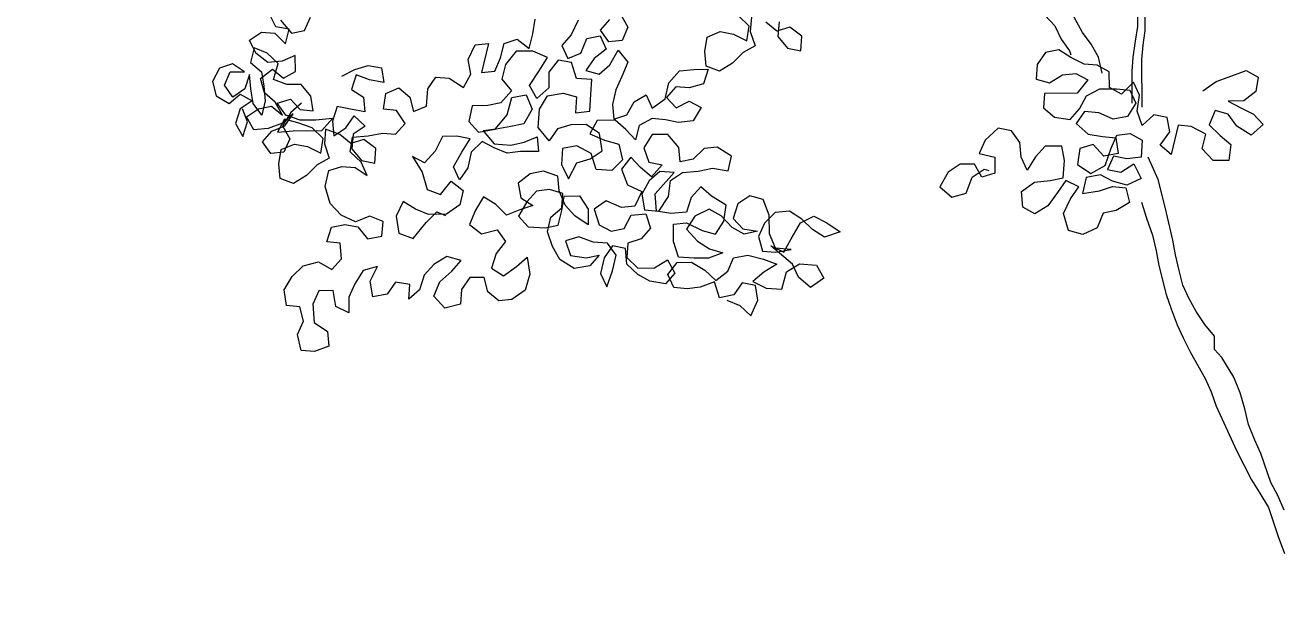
# Model space of a CAD drawing. Header units: millimetres. Extents: x 318905 to 439572, y -5133 to 105868.
# Drawn here: x 424774 to 427316, y 2267 to 3425 of the extents above; entities that cross this region are included whole.
import ezdxf

# ---------------------------------------------------------------- set-up
doc = ezdxf.new("R2010")
doc.units = ezdxf.units.MM
doc.header["$MEASUREMENT"] = 0
doc.layers.add('0_Stylo_No__98', color=154, linetype='Continuous', lineweight=0)
doc.layers.add('INTI_Agencement_Stylo_No__101', color=252, linetype='Continuous', lineweight=0)
doc.styles.add('STYLE_GENERE_3', font='')
doc.styles.get('STYLE_GENERE_3').set_extended_font_data('Arial')
doc.dimstyles.new('STYLE_GENERE__1', dxfattribs={"dimtxt": 200, "dimasz": 142.5, "dimexe": 0.18, "dimexo": 500, "dimgap": 0.09, "dimtad": 0, "dimtih": 1, "dimtoh": 1, "dimlfac": 0.001, "dimzin": 0, "dimdsep": 46, "dimtxsty": 'STYLE_GENERE_3', "dimblk": 'ARROWHEAD_6', "dimblk1": 'ARROWHEAD_6', "dimblk2": 'ARROWHEAD_6', "dimcen": 0.09, "dimclrd": 154, "dimclre": 154, "dimclrt": 154, "dimazin": 0, "dimtfac": 1, "dimtdec": 4, "dimtmove": 0, "dimatfit": 3, "dimfxl": 0, "dimtolj": 1, "dimtzin": 0, "dimarcsym": 0})

# ---------------------------------------------------------------- blocks, each defined once
blk = doc.blocks.new('arbre6[4]', base_point=(427385.8, -574.7))
at = {"layer": 'INTI_Agencement_Stylo_No__101', "linetype": 'Continuous'}
for p, q in [((427030.1, 3422.4), (427029.6, 3486.6)), ((426918.3, 3410.7), (426888.7, 3463.9)), ((427044.2, 3481.4), (427044.7, 3414.5)), ((425282.2, 3422.1), (425267.4, 3451.4)), ((425291.8, 3435.6), (425313.9, 3409)), ((425340.6, 3414.6), (425352.6, 3441.5)), ((425803.3, 3407.6), (425807.9, 3437.1)), ((425895.5, 3435.2), (425881.2, 3405.6)), ((425940.3, 3415.2), (425959.6, 3436.8)), ((425981.4, 3447.7), (425996.2, 3421.1)), ((426241.9, 3423.3), (426219.8, 3444.5)), ((426246.6, 3442.1), (426244.4, 3412.6)), ((426842.6, 3444.8), (426862.2, 3423.6)), ((425228.9, 3394.9), (425253.1, 3411.2)), ((425253.1, 3411.2), (425279.9, 3408.7)), ((425279.9, 3408.7), (425301.9, 3387.5)), ((425309, 3417), (425282.2, 3422.1)), ((425301.9, 3387.5), (425309, 3417)), ((425313.9, 3409), (425340.6, 3414.6)), ((425796.2, 3378.1), (425803.3, 3407.6)), ((425957.5, 3391.3), (425940.3, 3415.2)), ((425996.2, 3421.1), (425984.3, 3394.2)), ((426156.9, 3401.1), (426183.6, 3412.1)), ((426183.6, 3412.1), (426210.4, 3406.9)), ((426237.3, 3393.8), (426241.9, 3423.3)), ((426244.4, 3412.6), (426254.4, 3383.3)), ((426297.9, 3413.1), (426275.9, 3431.6)), ((426324.6, 3421.4), (426297.9, 3413.1)), ((426302.6, 3431.9), (426300.4, 3402.4)), ((426349.1, 3402.9), (426324.6, 3421.4)), ((426862.2, 3423.6), (426874.6, 3396.9)), ((426935.5, 3386.7), (426918.3, 3410.7)), ((427025.4, 3392.9), (427030.1, 3422.4)), ((427044.7, 3414.5), (427040.1, 3385)), ((425241.3, 3368.2), (425228.9, 3394.9)), ((425672.3, 3355.5), (425686.7, 3385.1)), ((425686.7, 3385.1), (425713.4, 3388)), ((425713.4, 3388), (425699.3, 3329)), ((425738, 3358.8), (425745.1, 3388.3)), ((425745.1, 3388.3), (425771.8, 3396.6)), ((425771.8, 3396.6), (425796.2, 3378.1)), ((425881.2, 3405.6), (425861.9, 3384)), ((425861.9, 3384), (425874.2, 3357.4)), ((425900.9, 3368.3), (425912.8, 3397.9)), ((425912.8, 3397.9), (425939.6, 3403.5)), ((425939.6, 3403.5), (425951.9, 3376.8)), ((425984.3, 3394.2), (425957.5, 3391.3)), ((426152.3, 3371.6), (426156.9, 3401.1)), ((426210.4, 3406.9), (426237.3, 3393.8)), ((426254.4, 3383.3), (426230.1, 3369.7)), ((426300.4, 3402.4), (426320.1, 3378.5)), ((426346.9, 3373.4), (426349.1, 3402.9)), ((426874.6, 3396.9), (426891.8, 3373)), ((426950.3, 3360.1), (426935.5, 3386.7)), ((427020.8, 3360.7), (427025.4, 3392.9)), ((427040.1, 3385), (427037.9, 3355.5)), ((425238, 3379.1), (425231, 3349.6)), ((425264.9, 3368.6), (425238, 3379.1)), ((425265.7, 3349.7), (425241.3, 3368.2)), ((425286.9, 3347.4), (425264.9, 3368.6)), ((425321.6, 3363.6), (425294.9, 3352.6)), ((425321.8, 3331.5), (425321.6, 3363.6)), ((425726, 3331.9), (425738, 3358.8)), ((425769.5, 3372.5), (425747.8, 3345.5)), ((425803.6, 3372.8), (425769.5, 3372.5)), ((425832.9, 3359.7), (425803.6, 3372.8)), ((425816, 3332.7), (425832.9, 3359.7)), ((425874.2, 3357.4), (425900.9, 3368.3)), ((425927.7, 3357.8), (425910.9, 3333.6)), ((425951.9, 3376.8), (425927.7, 3357.8)), ((425959.5, 3344.8), (425976.3, 3374.3)), ((425976.3, 3374.3), (425995.9, 3350.4)), ((426154.9, 3342.2), (426152.3, 3371.6)), ((426230.1, 3369.7), (426208.4, 3348)), ((426320.1, 3378.5), (426346.9, 3373.4)), ((426843.1, 3369.8), (426826.3, 3345.6)), ((426869.9, 3375.4), (426843.1, 3369.8)), ((426894.3, 3359.6), (426869.9, 3375.4)), ((426891.8, 3373), (426894.3, 3365)), ((426921.2, 3346.5), (426894.3, 3359.6)), ((426957.8, 3328.1), (426950.3, 3360.1)), ((427018.6, 3331.3), (427020.8, 3360.7)), ((425167.8, 3338.3), (425153.4, 3311.4)), ((425194.5, 3346.6), (425167.8, 3338.3)), ((425218.9, 3330.7), (425194.5, 3346.6)), ((425231, 3349.6), (425253, 3331)), ((425251.4, 3317.5), (425275.5, 3336.4)), ((425294.9, 3352.6), (425265.7, 3349.7)), ((425275.5, 3336.4), (425297.6, 3317.9)), ((425277.4, 3315.2), (425286.9, 3347.4)), ((425297.6, 3317.9), (425321.8, 3331.5)), ((425416.1, 3321.8), (425442.7, 3335.4)), ((425442.7, 3335.4), (425469.4, 3343.7)), ((425469.4, 3343.7), (425496.2, 3338.6)), ((425496.2, 3338.6), (425501.3, 3309.2)), ((425677.4, 3326.1), (425672.3, 3355.5)), ((425699.3, 3329), (425726, 3331.9)), ((425747.8, 3345.5), (425740.7, 3316)), ((425796.8, 3303.1), (425816, 3332.7)), ((425854.8, 3354.5), (425835.5, 3330.2)), ((425881.6, 3349.4), (425854.8, 3354.5)), ((425891.6, 3317.4), (425881.6, 3349.4)), ((425910.9, 3333.6), (425937.7, 3325.8)), ((425937.7, 3325.8), (425959.5, 3344.8)), ((425995.9, 3350.4), (425984, 3320.9)), ((426078.9, 3308.4), (426100.6, 3332.6)), ((426100.6, 3332.6), (426129.8, 3335.6)), ((426129.8, 3335.6), (426159, 3335.8)), ((426159, 3335.8), (426149.5, 3306.3)), ((426181.8, 3331.7), (426154.9, 3342.2)), ((426208.4, 3348), (426181.8, 3331.7)), ((426826.3, 3345.6), (426824.1, 3316.1)), ((426947.9, 3344), (426921.2, 3346.5)), ((426972.4, 3330.9), (426947.9, 3344)), ((427019.1, 3267), (427018.6, 3331.3)), ((427037.9, 3355.5), (427038.6, 3259.2)), ((427220.6, 3322.4), (427249.7, 3333.4)), ((427249.7, 3333.4), (427274.1, 3320.2)), ((425153.4, 3311.4), (425160.9, 3282)), ((425177.8, 3303.6), (425189.8, 3330.5)), ((425189.8, 3330.5), (425218.9, 3330.7)), ((425228.7, 3325.5), (425219.2, 3295.9)), ((425231.4, 3296), (425228.7, 3325.5)), ((425258.9, 3288.1), (425251.4, 3317.5)), ((425253, 3331), (425258.1, 3301.6)), ((425304.3, 3304.7), (425277.4, 3315.2)), ((425445.2, 3324.7), (425435.7, 3295.2)), ((425472.1, 3314.3), (425445.2, 3324.7)), ((425501.3, 3309.2), (425472.1, 3314.3)), ((425590.1, 3295.9), (425606.9, 3320.1)), ((425606.9, 3320.1), (425633.7, 3317.7)), ((425633.7, 3317.7), (425663, 3299.2)), ((425663, 3299.2), (425677.4, 3326.1)), ((425740.7, 3316), (425760.4, 3292.1)), ((425835.5, 3330.2), (425835.7, 3298.1)), ((425923.2, 3315), (425891.6, 3317.4)), ((425921, 3285.5), (425923.2, 3315)), ((425984, 3320.9), (425972, 3294)), ((426071.9, 3276.2), (426078.9, 3308.4)), ((426149.5, 3306.3), (426120.4, 3298)), ((426824.1, 3316.1), (426850.9, 3308.4)), ((426850.9, 3308.4), (426877.5, 3324.7)), ((426877.5, 3324.7), (426904.3, 3327.6)), ((426904.3, 3327.6), (426928.7, 3314.4)), ((426928.7, 3314.4), (426907, 3287.4)), ((426972.6, 3298.7), (426972.4, 3330.9)), ((427021.2, 3309.9), (426997, 3285.6)), ((427033.5, 3283.2), (427021.2, 3309.9)), ((427162.4, 3292.4), (427189, 3311.4)), ((427189, 3311.4), (427220.6, 3322.4)), ((427274.1, 3320.2), (427269.4, 3290.7)), ((425160.9, 3282), (425187.8, 3266.2)), ((425195, 3279.6), (425177.8, 3303.6)), ((425187.8, 3266.2), (425209.6, 3285.1)), ((425219.2, 3295.9), (425195, 3279.6)), ((425209.6, 3285.1), (425234, 3272)), ((425236.5, 3266.6), (425231.4, 3296)), ((425258.1, 3301.6), (425260.7, 3272.2)), ((425280.9, 3269.5), (425258.9, 3288.1)), ((425333.5, 3305), (425304.3, 3304.7)), ((425353.1, 3281.1), (425333.5, 3305)), ((425358.2, 3251.7), (425353.1, 3281.1)), ((425435.7, 3295.2), (425460.2, 3279.4)), ((425500.4, 3254.9), (425505, 3287.1)), ((425505, 3287.1), (425531.7, 3298.1)), ((425531.7, 3298.1), (425553.7, 3279.5)), ((425587.9, 3261.1), (425590.1, 3295.9)), ((425760.4, 3292.1), (425738.7, 3267.8)), ((425760.5, 3278.7), (425789.6, 3284.3)), ((425789.6, 3284.3), (425802, 3255)), ((425811.6, 3276.5), (425796.8, 3303.1)), ((425835.7, 3298.1), (425811.6, 3276.5)), ((425816.6, 3255.1), (425833.4, 3282)), ((425833.4, 3282), (425865, 3287.7)), ((425865, 3287.7), (425891.8, 3279.9)), ((425918.8, 3250.7), (425921, 3285.5)), ((425972, 3294), (425964.9, 3264.5)), ((426008.7, 3270.2), (426032.9, 3283.9)), ((426032.9, 3283.9), (426045.3, 3257.2)), ((426093.6, 3300.5), (426074.3, 3278.9)), ((426120.4, 3298), (426093.6, 3300.5)), ((426841.3, 3286.9), (426839.1, 3257.4)), ((426907, 3287.4), (426841.3, 3286.9)), ((426912.1, 3255.4), (426926.5, 3282.3)), ((426926.5, 3282.3), (426953.2, 3295.9)), ((426953.2, 3295.9), (426987.2, 3296.2)), ((426997, 3285.6), (426972.6, 3298.7)), ((426987.2, 3296.2), (427014, 3293.8)), ((427014, 3293.8), (427026.4, 3267.1)), ((427028.9, 3251.1), (427033.5, 3283.2)), ((427269.4, 3290.7), (427245.3, 3271.8)), ((425209.8, 3255.7), (425200.3, 3226.2)), ((425234, 3272), (425209.8, 3255.7)), ((425224.6, 3229.1), (425214.6, 3255.7)), ((425222.8, 3239.6), (425247, 3255.8)), ((425253.7, 3242.7), (425236.5, 3266.6)), ((425247, 3255.8), (425273.7, 3261.4)), ((425260.7, 3272.2), (425253.7, 3242.7)), ((425273.7, 3261.4), (425295.7, 3242.9)), ((425295.7, 3242.9), (425280.9, 3269.5)), ((425285.1, 3267.1), (425311.8, 3275.4)), ((425302.3, 3243.1), (425285.1, 3267.1)), ((425311.8, 3275.4), (425331.4, 3254.1)), ((425334.4, 3267.3), (425312.7, 3248.4)), ((425406.8, 3260.1), (425397.3, 3230.6)), ((425433.6, 3255), (425406.8, 3260.1)), ((425462.8, 3249.9), (425433.6, 3255)), ((425460.2, 3279.4), (425462.8, 3249.9)), ((425527.1, 3252.5), (425500.4, 3254.9)), ((425553.7, 3279.5), (425561.2, 3250.1)), ((425561.2, 3250.1), (425587.9, 3261.1)), ((425680.3, 3261.9), (425673.3, 3229.7)), ((425712, 3262.2), (425680.3, 3261.9)), ((425738.7, 3267.8), (425712, 3262.2)), ((425751, 3243.8), (425760.5, 3278.7)), ((425802, 3255), (425785.2, 3225.4)), ((425814.5, 3217.6), (425816.6, 3255.1)), ((425891.8, 3279.9), (425889.6, 3247.8)), ((425964.9, 3264.5), (425967.6, 3235.1)), ((425994.3, 3243.4), (426008.7, 3270.2)), ((426045.3, 3257.2), (426071.9, 3276.2)), ((426074.3, 3278.9), (426093.9, 3257.6)), ((426093.9, 3257.6), (426120.6, 3271.3)), ((426120.6, 3271.3), (426145, 3258.1)), ((426145, 3258.1), (426128.2, 3231.2)), ((426839.1, 3257.4), (426861.2, 3238.9)), ((426892.8, 3233.8), (426912.1, 3255.4)), ((427026.4, 3267.1), (427009.5, 3240.2)), ((427245.3, 3271.8), (427213.6, 3271.5)), ((427213.6, 3271.5), (427238.1, 3258.3)), ((427238.1, 3258.3), (427264.9, 3245.2)), ((425237.5, 3212.9), (425222.8, 3239.6)), ((425299.9, 3235.1), (425285.5, 3208.2)), ((425317.6, 3245.8), (425295.8, 3226.8)), ((425312.7, 3248.4), (425295.9, 3221.5)), ((425326.8, 3227.3), (425299.9, 3235.1)), ((425300.7, 3221.5), (425317.6, 3245.8)), ((425331.6, 3232.7), (425302.3, 3243.1)), ((425331.4, 3254.1), (425358.2, 3251.7)), ((425363.2, 3233), (425331.6, 3232.7)), ((425397.2, 3236), (425363.2, 3233)), ((425375.5, 3211.7), (425397.2, 3236)), ((425397.3, 3230.6), (425399.9, 3201.2)), ((425424.1, 3217.5), (425441, 3241.7)), ((425441, 3241.7), (425463, 3220.5)), ((425544.4, 3225.9), (425527.1, 3252.5)), ((425673.3, 3229.7), (425692.9, 3208.5)), ((425726.9, 3214.2), (425751, 3243.8)), ((425889.6, 3247.8), (425918.8, 3250.7)), ((425933.5, 3232.1), (425919.1, 3205.2)), ((425970, 3232.4), (425933.5, 3232.1)), ((425967.6, 3235.1), (425994.3, 3243.4)), ((425992.1, 3213.9), (425970, 3232.4)), ((426045.4, 3235.8), (426018.8, 3222.2)), ((426072.2, 3233.4), (426045.4, 3235.8)), ((426099, 3228.2), (426072.2, 3233.4)), ((426128.2, 3231.2), (426099, 3228.2)), ((426861.2, 3238.9), (426892.8, 3233.8)), ((426921.9, 3250.1), (426905, 3225.9)), ((426951.1, 3247.7), (426921.9, 3250.1)), ((426980.4, 3234.6), (426951.1, 3247.7)), ((427009.5, 3240.2), (426980.4, 3234.6)), ((427038.9, 3221.7), (427028.9, 3251.1)), ((427063, 3243.4), (427038.9, 3221.7)), ((427089.8, 3238.2), (427063, 3243.4)), ((427094.9, 3208.8), (427089.8, 3238.2)), ((427187, 3252.5), (427175.1, 3223)), ((427213.8, 3244.7), (427187, 3252.5)), ((427231, 3220.8), (427213.8, 3244.7)), ((427264.9, 3245.2), (427284.5, 3223.9)), ((425200.3, 3226.2), (425215.1, 3199.5)), ((425215.1, 3199.5), (425224.6, 3229.1)), ((425266.7, 3215.9), (425237.5, 3212.9)), ((425254.8, 3189), (425274.1, 3210.6)), ((425295.8, 3226.8), (425266.7, 3215.9)), ((425274.1, 3210.6), (425300.7, 3221.5)), ((425285.5, 3208.2), (425317.1, 3211.2)), ((425295.9, 3221.5), (425310.7, 3194.9)), ((425317.1, 3211.2), (425375.5, 3211.7)), ((425356, 3216.9), (425326.8, 3227.3)), ((425378.1, 3195.6), (425356, 3216.9)), ((425382.8, 3214.4), (425380.6, 3185)), ((425412.1, 3204), (425382.8, 3214.4)), ((425399.9, 3201.2), (425424.1, 3217.5)), ((425434.1, 3185.4), (425412.1, 3204)), ((425438.8, 3204.2), (425436.6, 3174.8)), ((425463, 3220.5), (425438.8, 3204.2)), ((425469.1, 3201.1), (425498.3, 3206.7)), ((425498.3, 3206.7), (425525.1, 3204.3)), ((425525.1, 3204.3), (425544.4, 3225.9)), ((425692.9, 3208.5), (425726.9, 3214.2)), ((425729.3, 3214.2), (425702.6, 3211.3)), ((425702.6, 3211.3), (425724.7, 3184.7)), ((425758.5, 3219.8), (425729.3, 3214.2)), ((425785.2, 3225.4), (425758.5, 3219.8)), ((425836.5, 3191.1), (425814.5, 3217.6)), ((425853.4, 3215.3), (425836.5, 3191.1)), ((425880.1, 3223.6), (425853.4, 3215.3)), ((425911.7, 3223.9), (425880.1, 3223.6)), ((425938.6, 3205.4), (425911.7, 3223.9)), ((425919.1, 3205.2), (425948.4, 3192.1)), ((425943.7, 3170.6), (425938.6, 3205.4)), ((426011.7, 3192.7), (425992.1, 3213.9)), ((426018.8, 3222.2), (426011.7, 3192.7)), ((426077.3, 3204), (426045.7, 3203.7)), ((426099.4, 3177.4), (426077.3, 3204)), ((426747, 3216.4), (426720.4, 3192.1)), ((426773.8, 3211.3), (426747, 3216.4)), ((426791, 3187.4), (426773.8, 3211.3)), ((426905, 3225.9), (426929.5, 3204.7)), ((426929.5, 3204.7), (426958.7, 3199.6)), ((426987.9, 3202.5), (427014.7, 3205.4)), ((427014.7, 3205.4), (427039.1, 3192.3)), ((427075.6, 3181.9), (427094.9, 3208.8)), ((427111.8, 3222.4), (427097.7, 3163.4)), ((427138.6, 3219.9), (427111.8, 3222.4)), ((427167.9, 3204.2), (427138.6, 3219.9)), ((427160.8, 3174.6), (427167.9, 3204.2)), ((427175.1, 3223), (427197.1, 3201.7)), ((427260.4, 3202.3), (427231, 3220.8)), ((427284.5, 3223.9), (427260.4, 3202.3)), ((425272, 3165.1), (425254.8, 3189)), ((425293.1, 3173.5), (425319.8, 3184.4)), ((425310.7, 3194.9), (425298.7, 3168)), ((425319.8, 3184.4), (425346.6, 3179.3)), ((425346.6, 3179.3), (425373.4, 3166.2)), ((425373.4, 3166.2), (425378.1, 3195.6)), ((425380.6, 3185), (425390.5, 3155.6)), ((425432.9, 3168.7), (425437.5, 3198.2)), ((425460.8, 3193.7), (425434.1, 3185.4)), ((425437.5, 3198.2), (425469.1, 3201.1)), ((425485.3, 3175.2), (425460.8, 3193.7)), ((425620, 3199.8), (425605.6, 3170.2)), ((425649.2, 3200.1), (425620, 3199.8)), ((425676, 3195), (425649.2, 3200.1)), ((425659.1, 3168.1), (425676, 3195)), ((425700.3, 3189.8), (425678.6, 3168.2)), ((425724.8, 3176.7), (425700.3, 3189.8)), ((425724.7, 3184.7), (425758.8, 3182.3)), ((425758.8, 3182.3), (425785.5, 3187.9)), ((425785.5, 3187.9), (425812.2, 3198.9)), ((425812.2, 3198.9), (425814.8, 3169.5)), ((425892.6, 3180.9), (425863.4, 3175.3)), ((425921.9, 3165.1), (425892.6, 3180.9)), ((425948.4, 3192.1), (425977.7, 3184.3)), ((425977.7, 3184.3), (425985.2, 3152.3)), ((426045.7, 3203.7), (426028.8, 3176.7)), ((426720.4, 3192.1), (426708.4, 3165.2)), ((426793.6, 3157.9), (426791, 3187.4)), ((426842.1, 3179.8), (426822.8, 3158.2)), ((426876.2, 3180.1), (426842.1, 3179.8)), ((426881.3, 3150.7), (426876.2, 3180.1)), ((426939.4, 3183.3), (426912.7, 3175.1)), ((426961.5, 3159.5), (426939.4, 3183.3)), ((426958.7, 3199.6), (426985.5, 3197.2)), ((426976, 3175.7), (426987.9, 3202.5)), ((426985.5, 3197.2), (426990.6, 3165.1)), ((427039.1, 3192.3), (427036.9, 3157.5)), ((427097.7, 3163.4), (427075.6, 3181.9)), ((427197.1, 3201.7), (427219.2, 3183.2)), ((427219.2, 3183.2), (427214.5, 3151)), ((425298.7, 3168), (425272, 3165.1)), ((425288.5, 3144), (425293.1, 3173.5)), ((425390.5, 3155.6), (425366.3, 3142)), ((425455, 3147.5), (425432.9, 3168.7)), ((425436.6, 3174.8), (425456.2, 3150.9)), ((425483, 3145.7), (425485.3, 3175.2)), ((425583.9, 3146), (425559.5, 3159.1)), ((425559.5, 3159.1), (425579.2, 3127.2)), ((425605.6, 3170.2), (425583.9, 3146)), ((425642.3, 3138.5), (425659.1, 3168.1)), ((425678.6, 3168.2), (425671.5, 3136)), ((425751.6, 3166.2), (425724.8, 3176.7)), ((425778.3, 3169.1), (425751.6, 3166.2)), ((425814.8, 3169.5), (425778.3, 3169.1)), ((425863.4, 3175.3), (425861.2, 3143.1)), ((425892.8, 3146.1), (425919.5, 3154.3)), ((425919.5, 3154.3), (425943.7, 3170.6)), ((425931.8, 3133), (425921.9, 3165.1)), ((426002.2, 3157.8), (425982.9, 3133.5)), ((426021.8, 3136.5), (426002.2, 3157.8)), ((426028.8, 3176.7), (426038.8, 3147.4)), ((426102, 3148), (426099.4, 3177.4)), ((426128.7, 3153.6), (426102, 3148)), ((426150.5, 3175.2), (426128.7, 3153.6)), ((426177.2, 3178.1), (426150.5, 3175.2)), ((426206.5, 3159.6), (426177.2, 3178.1)), ((426199.5, 3130.1), (426206.5, 3159.6)), ((426708.4, 3165.2), (426740.1, 3157.5)), ((426740.1, 3157.5), (426740.4, 3125.3)), ((426806, 3131.3), (426793.6, 3157.9)), ((426822.8, 3158.2), (426806, 3131.3)), ((426912.7, 3175.1), (426908.1, 3142.9)), ((426990.6, 3165.1), (426961.5, 3159.5)), ((426964.1, 3140.7), (426976, 3175.7)), ((426980.9, 3159.6), (426969, 3132.8)), ((427007.7, 3154.5), (426980.9, 3159.6)), ((427036.9, 3157.5), (427007.7, 3154.5)), ((427071.3, 3112.3), (427051.5, 3157.6)), ((427182.9, 3150.8), (427160.8, 3174.6)), ((425291.1, 3114.6), (425288.5, 3144)), ((425366.3, 3142), (425344.6, 3120.4)), ((425382.3, 3098.6), (425389.4, 3130.8)), ((425389.4, 3130.8), (425416.1, 3139.1)), ((425416.1, 3139.1), (425442.9, 3136.7)), ((425442.9, 3136.7), (425467.3, 3120.8)), ((425467.3, 3120.8), (425455, 3147.5)), ((425456.2, 3150.9), (425483, 3145.7)), ((425654.7, 3111.8), (425642.3, 3138.5)), ((425671.5, 3136), (425654.7, 3111.8)), ((425824.8, 3129.4), (425798.1, 3123.8)), ((425854.1, 3119), (425824.8, 3129.4)), ((425861.2, 3143.1), (425876, 3113.8)), ((425876, 3113.8), (425892.8, 3146.1)), ((425963.5, 3130.7), (425931.8, 3133)), ((425985.2, 3152.3), (425963.5, 3130.7)), ((425982.9, 3133.5), (425995.3, 3101.5)), ((426043.9, 3118), (426021.8, 3136.5)), ((426038.8, 3147.4), (426065.6, 3142.3)), ((426060.8, 3128.9), (426039.1, 3109.9)), ((426065.6, 3142.3), (426043.9, 3118)), ((426090, 3126.4), (426060.8, 3128.9)), ((426107, 3126.6), (426138.6, 3129.6)), ((426138.6, 3129.6), (426167.8, 3135.2)), ((426167.8, 3135.2), (426199.5, 3130.1)), ((426669.7, 3143.4), (426645.5, 3127.2)), ((426698.9, 3143.7), (426669.7, 3143.4)), ((426694.2, 3116.9), (426718.4, 3133.2)), ((426713.7, 3117.1), (426698.9, 3143.7)), ((426718.4, 3133.2), (426728.2, 3130.6)), ((426879.1, 3115.9), (426881.3, 3150.7)), ((426908.1, 3142.9), (426935, 3124.4)), ((426935, 3124.4), (426964.1, 3140.7)), ((426969, 3132.8), (426995.8, 3127.6)), ((426995.8, 3127.6), (427022.4, 3144)), ((427022.4, 3144), (427037.2, 3114.6)), ((427214.5, 3151), (427182.9, 3150.8)), ((425317.9, 3104.1), (425291.1, 3114.6)), ((425344.6, 3120.4), (425317.9, 3104.1)), ((425579.2, 3127.2), (425589.2, 3092.5)), ((425616, 3082), (425637.7, 3109)), ((425637.7, 3109), (425662.1, 3090.5)), ((425798.1, 3123.8), (425773.9, 3104.8)), ((425773.9, 3104.8), (425779, 3075.5)), ((425856.8, 3089.5), (425854.1, 3119)), ((426039.1, 3109.9), (426024.7, 3083)), ((426051.4, 3083.3), (426090, 3126.4)), ((426078.2, 3078.2), (426082.8, 3110.3)), ((426082.8, 3110.3), (426107, 3126.6)), ((426645.5, 3127.2), (426628.7, 3097.6)), ((426682.3, 3084.7), (426694.2, 3116.9)), ((426740.4, 3125.3), (426713.7, 3117.1)), ((426794.2, 3088.4), (426820.8, 3107.3)), ((426820.8, 3107.3), (426852.4, 3110.3)), ((426852.4, 3110.3), (426879.1, 3115.9)), ((426884, 3110.6), (426867.2, 3086.3)), ((426910.9, 3097.4), (426884, 3110.6)), ((426925.3, 3116.3), (426918.3, 3084.1)), ((426954.5, 3121.9), (426925.3, 3116.3)), ((426978.9, 3108.8), (426954.5, 3121.9)), ((427008.1, 3101), (426978.9, 3108.8)), ((427037.2, 3114.6), (427008.1, 3101)), ((427086.3, 3053.5), (427071.3, 3112.3)), ((425392.3, 3063.9), (425382.3, 3098.6)), ((425589.2, 3092.5), (425616, 3082)), ((425662.1, 3090.5), (425655.1, 3060.9)), ((425703.6, 3077.4), (425686.8, 3050.5)), ((425728, 3061.6), (425703.6, 3077.4)), ((425810.5, 3089.1), (425791.2, 3067.5)), ((425837.3, 3092), (425810.5, 3089.1)), ((425864.1, 3084.3), (425837.3, 3092)), ((425869.1, 3060.2), (425856.8, 3089.5)), ((425861.9, 3054.8), (425864.1, 3084.3)), ((425861.9, 3049.4), (425866.6, 3078.9)), ((425866.6, 3078.9), (425898.2, 3079.2)), ((425898.2, 3079.2), (425915.4, 3052.6)), ((425995.3, 3101.5), (426024.6, 3088.4)), ((426024.6, 3088.4), (426010.2, 3058.8)), ((426024.7, 3083), (426029.8, 3051)), ((426054.1, 3048.5), (426051.4, 3083.3)), ((426059, 3048.5), (426078.2, 3078.2)), ((426143.8, 3097.5), (426124.5, 3075.9)), ((426165.8, 3078.9), (426143.8, 3097.5)), ((426195.1, 3060.5), (426165.8, 3078.9)), ((426243.6, 3079.7), (426219.4, 3063.4)), ((426270.4, 3071.9), (426243.6, 3079.7)), ((426628.7, 3097.6), (426653.2, 3076.4)), ((426653.2, 3076.4), (426682.3, 3084.7)), ((426796.8, 3056.3), (426794.2, 3088.4)), ((426867.2, 3086.3), (426847.9, 3059.4)), ((426894, 3073.2), (426910.9, 3097.4)), ((426918.3, 3084.1), (426952.3, 3089.8)), ((426952.3, 3089.8), (426979, 3098.1)), ((426979, 3098.1), (427005.7, 3095.6)), ((427005.7, 3095.6), (427013.3, 3066.2)), ((425414.4, 3040), (425392.3, 3063.9)), ((425540.7, 3067.9), (425526.3, 3038.4)), ((425565.1, 3052.1), (425540.7, 3067.9)), ((425592, 3041.6), (425565.1, 3052.1)), ((425655.1, 3060.9), (425628.5, 3042)), ((425750.1, 3040.4), (425728, 3061.6)), ((425776.8, 3051.3), (425750.1, 3040.4)), ((425791.2, 3067.5), (425774.4, 3037.9)), ((425803.5, 3059.6), (425776.8, 3051.3)), ((425779, 3075.5), (425803.5, 3059.6)), ((425840.1, 3035.9), (425861.9, 3054.8)), ((425888.8, 3039), (425869.1, 3060.2)), ((425915.4, 3052.6), (425915.7, 3020.5)), ((425951.8, 3069), (425927.6, 3052.7)), ((425927.6, 3052.7), (425937.6, 3020.7)), ((425983.5, 3055.9), (425951.8, 3069)), ((426010.2, 3058.8), (425983.5, 3055.9)), ((426124.5, 3075.9), (426114.9, 3046.4)), ((426161.1, 3052.1), (426132, 3038.5)), ((426185.5, 3039), (426161.1, 3052.1)), ((426190.5, 3028.3), (426195.1, 3060.5)), ((426219.4, 3063.4), (426209.9, 3033.8)), ((426282.8, 3039.9), (426270.4, 3071.9)), ((426821.3, 3043.1), (426796.8, 3056.3)), ((426847.9, 3059.4), (426821.3, 3043.1)), ((426879.6, 3043.6), (426894, 3073.2)), ((427013.3, 3066.2), (426986.6, 3049.9)), ((427037.6, 3066.5), (427047.6, 3034.4)), ((427101.4, 2989.4), (427086.3, 3053.5)), ((425443.7, 3026.9), (425414.4, 3040)), ((425472.8, 3037.9), (425443.7, 3026.9)), ((425499.6, 3027.4), (425472.8, 3037.9)), ((425497.4, 2998), (425499.6, 3027.4)), ((425526.3, 3038.4), (425531.4, 3003.6)), ((425587.2, 3025.5), (425609, 3047.1)), ((425628.5, 3042), (425592, 3041.6)), ((425609, 3047.1), (425626, 3039.3)), ((425686.8, 3050.5), (425674.8, 3021)), ((425774.4, 3037.9), (425794.1, 3016.7)), ((425833.1, 3006.3), (425840.1, 3035.9)), ((425854.9, 3019.9), (425861.9, 3049.4)), ((425915.7, 3020.5), (425888.8, 3039)), ((425988.7, 3013.1), (426003.1, 3040)), ((426003.1, 3040), (426032.3, 3042.9)), ((426029.8, 3051), (426059, 3048.5)), ((426032.3, 3042.9), (426042.2, 3013.6)), ((426083.3, 3043.4), (426054.1, 3048.5)), ((426114.9, 3046.4), (426083.3, 3043.4)), ((426132, 3038.5), (426115.2, 3011.6)), ((426173.7, 3001.4), (426190.5, 3028.3)), ((426207.6, 3015.1), (426185.5, 3039)), ((426209.9, 3033.8), (426229.5, 3012.6)), ((426295, 3045.3), (426273.2, 3023.7)), ((426283.1, 3002.4), (426282.8, 3039.9)), ((426324.1, 3048.3), (426295, 3045.3)), ((426348.6, 3032.4), (426324.1, 3048.3)), ((426346.2, 3024.4), (426372.9, 3038)), ((426370.6, 3011.2), (426348.6, 3032.4)), ((426372.9, 3038), (426399.7, 3024.9)), ((426889.6, 3008.9), (426879.6, 3043.6)), ((426959.9, 3044.3), (426948, 3014.8)), ((426986.6, 3049.9), (426959.9, 3044.3)), ((427047.6, 3034.4), (427060, 2999.7)), ((425385.6, 2986.2), (425395.1, 3015.8)), ((425395.1, 3015.8), (425421.8, 3021.4)), ((425421.8, 3021.4), (425448.6, 3016.3)), ((425448.6, 3016.3), (425468.3, 2992.3)), ((425531.4, 3003.6), (425560.7, 2993.2)), ((425560.7, 2993.2), (425587.2, 3025.5)), ((425674.8, 3021), (425699.3, 3002.5)), ((425699.3, 3002.5), (425730.9, 3010.8)), ((425730.9, 3010.8), (425748.1, 2986.8)), ((425794.1, 3016.7), (425828.1, 3014.3)), ((425828.1, 3014.3), (425854.9, 3019.9)), ((425843, 2977), (425833.1, 3006.3)), ((425937.6, 3020.7), (425962, 3007.5)), ((425962, 3007.5), (425988.7, 3013.1)), ((426042.2, 3013.6), (426022.9, 2992)), ((426088.4, 3022), (426115.1, 3025)), ((426088.6, 2987.2), (426088.4, 3022)), ((426115.1, 3025), (426146.8, 3009.2)), ((426115.2, 3011.6), (426137.3, 2987.7)), ((426146.8, 3009.2), (426173.7, 3001.4)), ((426232, 3001.9), (426207.6, 3015.1)), ((426229.5, 3012.6), (426258.8, 3007.5)), ((426258.8, 3007.5), (426232, 3001.9)), ((426273.2, 3023.7), (426261.3, 2996.8)), ((426295.5, 2973.1), (426283.1, 3002.4)), ((426327, 2992.1), (426346.2, 3024.4)), ((426395.1, 2995.4), (426370.6, 3011.2)), ((426426.6, 3006.4), (426395.1, 2995.4)), ((426399.7, 3024.9), (426426.6, 3006.4)), ((426918.9, 3001.2), (426889.6, 3008.9)), ((426948, 3014.8), (426918.9, 3001.2)), ((425412.4, 2983.8), (425385.6, 2986.2)), ((425415.1, 2951.7), (425412.4, 2983.8)), ((425468.3, 2992.3), (425497.4, 2998)), ((425748.1, 2986.8), (425728.8, 2962.6)), ((425857.8, 2950.4), (425843, 2977)), ((425896.4, 2996.2), (425869.7, 2987.9)), ((425869.7, 2987.9), (425879.6, 2958.6)), ((425925.7, 2985.8), (425896.4, 2996.2)), ((425954.9, 2983.4), (425925.7, 2985.8)), ((425964.6, 2978.1), (425947.8, 2953.9)), ((425972.1, 2959.4), (425954.9, 2983.4)), ((425991.4, 2973), (425964.6, 2978.1)), ((425996.2, 2983.7), (425994, 2954.3)), ((426022.9, 2992), (425996.2, 2983.7)), ((426098.6, 2955.2), (426088.6, 2987.2)), ((426137.3, 2987.7), (426161.7, 2971.8)), ((426261.3, 2996.8), (426268.8, 2967.5)), ((426329.8, 2941.2), (426285.7, 2978.3)), ((426285.7, 2978.3), (426312.6, 2965.2)), ((426312.6, 2965.2), (426327, 2992.1)), ((427060, 2999.7), (427067.5, 2967.7)), ((427106.5, 2960), (427101.4, 2989.4)), ((425395.8, 2930.1), (425415.1, 2951.7)), ((425629.1, 2956.3), (425602.5, 2940)), ((425658.3, 2948.6), (425629.1, 2956.3)), ((425728.8, 2962.6), (425719.3, 2933)), ((425770.3, 2936.2), (425792.1, 2955.1)), ((425792.1, 2955.1), (425797.2, 2920.4)), ((425887.1, 2931.9), (425857.8, 2950.4)), ((425879.6, 2958.6), (425911.3, 2953.5)), ((425911.3, 2953.5), (425938, 2959.1)), ((425938, 2959.1), (425918.7, 2937.5)), ((425947.8, 2953.9), (425940.7, 2921.7)), ((425965, 2927.2), (425972.1, 2959.4)), ((425994.1, 2940.9), (425991.4, 2973)), ((425994, 2954.3), (426016.1, 2933.1)), ((426050.1, 2933.4), (426076.7, 2949.7)), ((426076.7, 2949.7), (426091.5, 2923)), ((426130.2, 2952.8), (426098.6, 2955.2)), ((426159.4, 2953.1), (426130.2, 2952.8)), ((426188.5, 2964.1), (426159.4, 2953.1)), ((426161.7, 2971.8), (426188.5, 2964.1)), ((426198.5, 2926.7), (426210.5, 2953.6)), ((426210.5, 2953.6), (426239.7, 2959.2)), ((426239.7, 2959.2), (426271.3, 2951.4)), ((426268.8, 2967.5), (426295.6, 2965)), ((426271.3, 2951.4), (426298.2, 2941)), ((426327.1, 2970.7), (426295.5, 2973.1)), ((426295.6, 2965), (426327.1, 2970.7)), ((427067.5, 2967.7), (427072.6, 2938.3)), ((427114, 2928), (427106.5, 2960)), ((425315.6, 2916), (425337.3, 2937.6)), ((425337.3, 2937.6), (425368.9, 2945.9)), ((425368.9, 2945.9), (425395.8, 2930.1)), ((425459, 2928), (425442.2, 2901.1)), ((425488.2, 2936.3), (425459, 2928)), ((425473.8, 2906.7), (425488.2, 2936.3)), ((425602.5, 2940), (425583.2, 2918.4)), ((425614.9, 2905.3), (425639, 2927)), ((425639, 2927), (425658.3, 2948.6)), ((425719.3, 2933), (425743.7, 2917.2)), ((425743.7, 2917.2), (425770.3, 2936.2)), ((425918.7, 2937.5), (425887.1, 2931.9)), ((425953.1, 2895), (425965, 2927.2)), ((426016.2, 2919.7), (425994.1, 2940.9)), ((426016.1, 2933.1), (426050.1, 2933.4)), ((426077, 2920.2), (426096.2, 2944.5)), ((426096.2, 2944.5), (426125.4, 2944.8)), ((426125.4, 2944.8), (426152.3, 2928.9)), ((426152.3, 2928.9), (426174.4, 2907.7)), ((426174.4, 2907.7), (426198.5, 2926.7)), ((426271.5, 2924.7), (426249.8, 2905.7)), ((426298.2, 2941), (426271.5, 2924.7)), ((426308.3, 2890.2), (426317.8, 2925.1)), ((426317.8, 2925.1), (426344.4, 2941.4)), ((426342.2, 2914.6), (426329.8, 2941.2)), ((426344.4, 2941.4), (426378.5, 2939)), ((426378.5, 2939), (426393.3, 2912.4)), ((427072.6, 2938.3), (427087.6, 2879.5)), ((427121.6, 2898.6), (427114, 2928)), ((425298.8, 2889.1), (425315.6, 2916)), ((425442.2, 2901.1), (425430.2, 2874.2)), ((425478.9, 2874.7), (425473.8, 2906.7)), ((425524.9, 2904.5), (425508, 2880.3)), ((425554.1, 2899.4), (425524.9, 2904.5)), ((425551.9, 2870), (425554.1, 2899.4)), ((425583.2, 2918.4), (425573.7, 2888.9)), ((425602.9, 2875.8), (425614.9, 2905.3)), ((425675.6, 2913.9), (425658.8, 2889.7)), ((425704.8, 2914.2), (425675.6, 2913.9)), ((425712.3, 2884.8), (425704.8, 2914.2)), ((425797.2, 2920.4), (425787.7, 2888.2)), ((425940.7, 2921.7), (425953.1, 2895)), ((426040.6, 2906.5), (426016.2, 2919.7)), ((426072.2, 2901.4), (426040.6, 2906.5)), ((426091.5, 2923), (426072.2, 2901.4)), ((426089.3, 2893.6), (426077, 2920.2)), ((426171.9, 2905), (426142.8, 2894.1)), ((426181.9, 2873), (426171.9, 2905)), ((426227.9, 2902.9), (426211.1, 2878.6)), ((426254.7, 2897.7), (426227.9, 2902.9)), ((426249.8, 2905.7), (426276.6, 2892.6)), ((426366.6, 2893.4), (426342.2, 2914.6)), ((426393.3, 2912.4), (426366.6, 2893.4)), ((425303.9, 2857), (425298.8, 2889.1)), ((425369.3, 2887.1), (425357.4, 2860.2)), ((425398.5, 2887.3), (425369.3, 2887.1)), ((425403.6, 2855.2), (425398.5, 2887.3)), ((425430.2, 2874.2), (425430.5, 2842.1)), ((425508, 2880.3), (425478.9, 2874.7)), ((425573.7, 2888.9), (425551.9, 2870)), ((425625, 2851.9), (425602.9, 2875.8)), ((425658.8, 2889.7), (425656.6, 2860.2)), ((425734.4, 2866.3), (425712.3, 2884.8)), ((425787.7, 2888.2), (425761.1, 2869.2)), ((426116.1, 2891.1), (426089.3, 2893.6)), ((426142.8, 2894.1), (426116.1, 2891.1)), ((426211.1, 2878.6), (426181.9, 2873)), ((426259.8, 2868.3), (426254.7, 2897.7)), ((426276.6, 2892.6), (426308.3, 2890.2)), ((427087.6, 2879.5), (427097.6, 2850.2)), ((427133.9, 2871.9), (427121.6, 2898.6)), ((425330.6, 2854.6), (425303.9, 2857)), ((425338.2, 2825.2), (425330.6, 2854.6)), ((425357.4, 2860.2), (425360.1, 2822.7)), ((425430.5, 2842.1), (425403.6, 2855.2)), ((425656.6, 2860.2), (425625, 2851.9)), ((425761.1, 2869.2), (425734.4, 2866.3)), ((426196.6, 2867.8), (426223.4, 2857.3)), ((426223.4, 2857.3), (426245.4, 2836.1)), ((426245.4, 2836.1), (426259.8, 2868.3)), ((427097.6, 2850.2), (427110, 2818.2)), ((427148.7, 2845.3), (427133.9, 2871.9)), ((425326.2, 2798.3), (425338.2, 2825.2)), ((425360.1, 2822.7), (425387, 2804.2)), ((427165.9, 2818.7), (427148.7, 2845.3)), ((425333.7, 2766.3), (425326.2, 2798.3)), ((425387, 2804.2), (425389.6, 2774.8)), ((427110, 2818.2), (427122.4, 2791.5)), ((427185.6, 2794.8), (427165.9, 2818.7)), ((425389.6, 2774.8), (425360.5, 2763.8)), ((427122.4, 2791.5), (427137.2, 2762.2)), ((427185.8, 2768), (427185.6, 2794.8)), ((425360.5, 2763.8), (425333.7, 2766.3)), ((427137.2, 2762.2), (427166.8, 2709)), ((427200.5, 2752.1), (427185.8, 2768)), ((427225.1, 2712.2), (427200.5, 2752.1)), ((427166.8, 2709), (427179.1, 2682.3)), ((427237.5, 2680.2), (427225.1, 2712.2)), ((427179.1, 2682.3), (427189.1, 2652.9)), ((427247.5, 2648.1), (427237.5, 2680.2)), ((427189.1, 2652.9), (427231.1, 2562.3)), ((427255, 2616.1), (427247.5, 2648.1)), ((427267.4, 2584.1), (427255, 2616.1)), ((427279.8, 2557.4), (427267.4, 2584.1)), ((427231.1, 2562.3), (427260.7, 2503.7)), ((427299.7, 2498.7), (427279.8, 2557.4)), ((427260.7, 2503.7), (427278, 2477.1)), ((427314.5, 2472.1), (427299.7, 2498.7)), ((427278, 2477.1), (427295.2, 2447.8)), ((427326.9, 2442.7), (427314.5, 2472.1)), ((427295.2, 2447.8), (427315.1, 2389.1)), ((427315.1, 2389.1), (427327.5, 2354.4))]:
    blk.add_line(p, q, dxfattribs=at)
blk = doc.blocks.new('*D139')
at = {"layer": '0_Stylo_No__98', "linetype": 'Continuous'}
for p, q in [((421926.9, 7634.3), (421926.9, 7746.8)), ((422001.9, 7559.3), (421851.9, 7709.3)), ((422426.9, 7634.3), (421786.2, 7634.3)), ((421926.9, 3655.7), (421926.9, 7634.3)), ((421926.9, -597.5), (421926.9, 3381.1)), ((421851.9, -522.5), (422001.9, -672.5)), ((422426.9, -597.5), (421786.2, -597.5)), ((421926.9, -710), (421926.9, -597.5))]:
    blk.add_line(p, q, dxfattribs=at)
at = {"layer": '0_Stylo_No__98', "insert": (421659.9, 3418.4), "char_height": 200, "attachment_point": 7, "style": 'STYLE_GENERE_3'}
blk.add_mtext('\\A1;{\\pql;\\fArial|b0|i0|c0|p34;8,23}', dxfattribs=at)
blk = doc.blocks.new('ARROWHEAD_6')
at = {"color": 0, "linetype": 'Continuous', "lineweight": 0}
for p, q in [((-0.5, -0.5), (0.5, 0.5)), ((0, 0), (-1, 0))]:
    blk.add_line(p, q, dxfattribs=at)

msp = doc.modelspace()

# ---------------------------------------------------------------- block references
at = {"layer": 'INTI_Agencement_Stylo_No__101', "linetype": 'Continuous'}
msp.add_blockref('arbre6[4]', (427385.764, -574.723), dxfattribs=at)

# ---------------------------------------------------------------- dimensions: what is measured, and where the dimension line sits
at = {"color": 154, "linetype": 'Continuous', "lineweight": 0}
dim = msp.add_linear_dim(base=(421926.861, 7634.319), p1=(426488.936, -597.466), p2=(427452.003, 7634.319), angle=90, dimstyle='STYLE_GENERE__1', dxfattribs=at)
dim.commit()
dim.dimension.update_dxf_attribs({"geometry": '*D139', "text_midpoint": (421955.059, 3518.427), "dimtype": 160})

doc.saveas('drawing.dxf')
